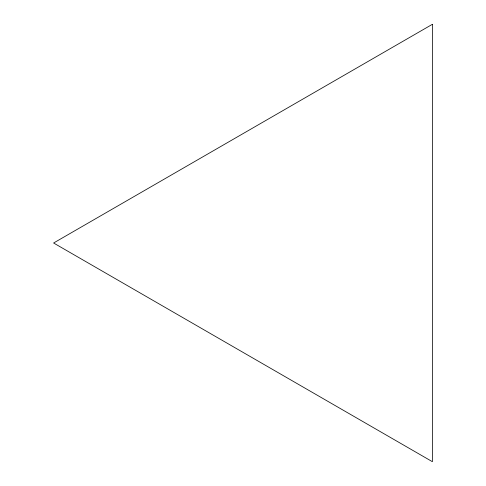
<?xml version="1.0" encoding="UTF-8"?>
<svg xmlns="http://www.w3.org/2000/svg" width="486" height="486" viewBox="0 0 486 486"><rect width="100%" height="100%" fill="white"/><g stroke="black" fill="none" stroke-linecap="round" stroke-linejoin="round"><path stroke-width="0.73" d="M432.4 24.3L53.6 243L432.4 461.7L432.4 24.3"/></g></svg>
